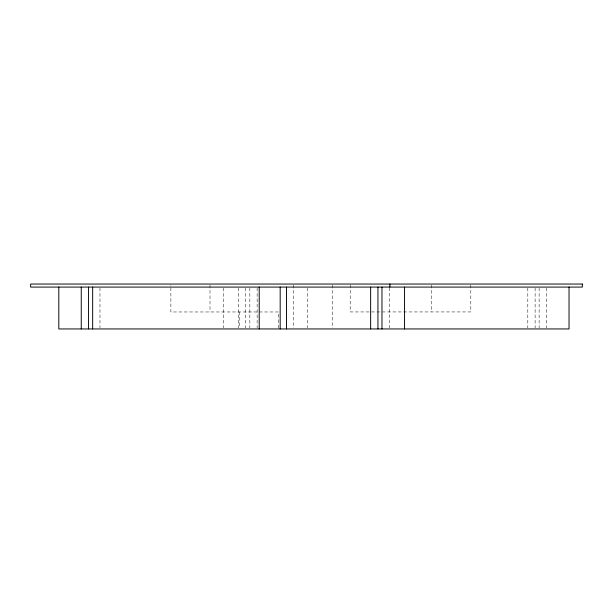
<?xml version="1.0" encoding="UTF-8"?>
<svg xmlns="http://www.w3.org/2000/svg" width="613" height="613" viewBox="0 0 613 613"><rect width="100%" height="100%" fill="white"/><g stroke="black" fill="none" stroke-linecap="round" stroke-linejoin="round"><path stroke-width="0.46" stroke-dasharray="3.06 2.3" d="M546.444 288.033L546.444 328.001M539.134 288.033L539.134 328.001M535.118 288.033L535.118 328.001M527.808 288.033L527.808 328.001M470.807 284.984L470.807 311.94L350.199 311.94L350.199 284.049M431.667 284.984L431.667 311.94M389.339 287.773L389.27 328.001M332.69 285.007L332.69 327.993M307.496 288.033L307.496 328.001M293.55 285.007L293.55 327.993M278.425 328.009L278.425 311.971L170.866 311.971L170.866 284.984M257.138 288.033L257.138 328.001M249.836 288.033L249.836 328.001M245.729 288.033L245.729 328.001M239.285 311.971L239.285 328.009M238.419 288.033L238.419 328.001M223.278 288.033L223.278 328.001M210.006 284.984L210.006 311.971M99.973 288.033L99.973 328.001"/><path stroke-width="0.92" d="M569.033 287.083L569.033 328.951L58.802 328.951L58.802 287.083M404.557 287.083L404.557 328.951M389.899 284.049L389.899 287.083M381.968 287.083L381.968 328.951M377.945 287.083L377.945 328.951M370.643 287.083L370.643 328.951M286.539 287.083L286.539 328.951M280.179 287.083L280.179 328.951M259.222 287.083L259.222 328.951M92.663 287.083L92.663 328.951M88.556 287.083L88.556 328.951M81.253 287.083L81.253 328.951M582.35 284.049L30.65 284.049L30.65 287.083L582.35 287.083L582.35 284.049"/></g></svg>
